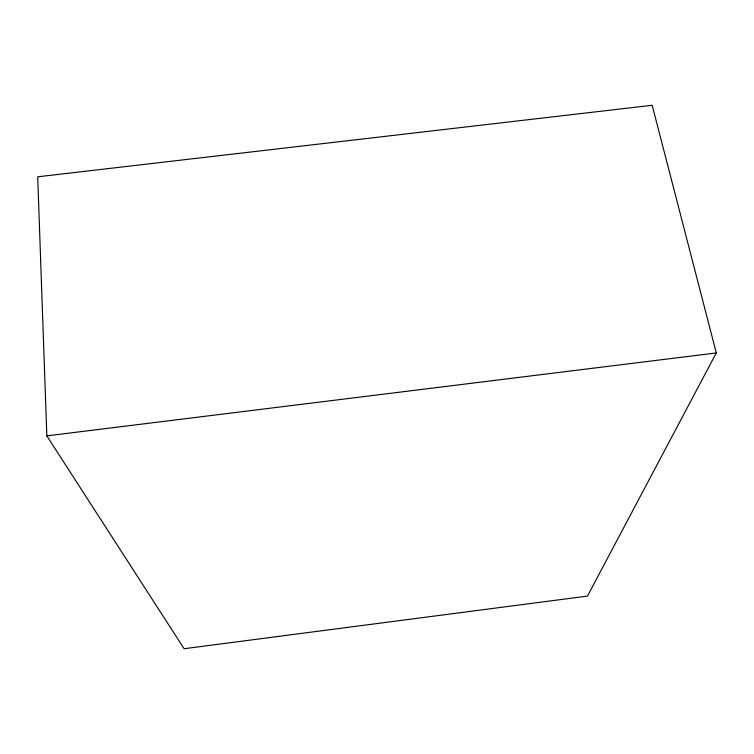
<?xml version="1.0" encoding="UTF-8"?>
<svg xmlns="http://www.w3.org/2000/svg" width="754" height="754" viewBox="0 0 754 754"><rect width="100%" height="100%" fill="white"/><g stroke="black" fill="none" stroke-linecap="round" stroke-linejoin="round"><path stroke-width="1.13" d="M716.3 352.947L587.47 596.084L184.099 648.723L46.842 435.869L37.7 176.804L652.172 105.277L716.3 352.947L46.842 435.869"/></g></svg>
